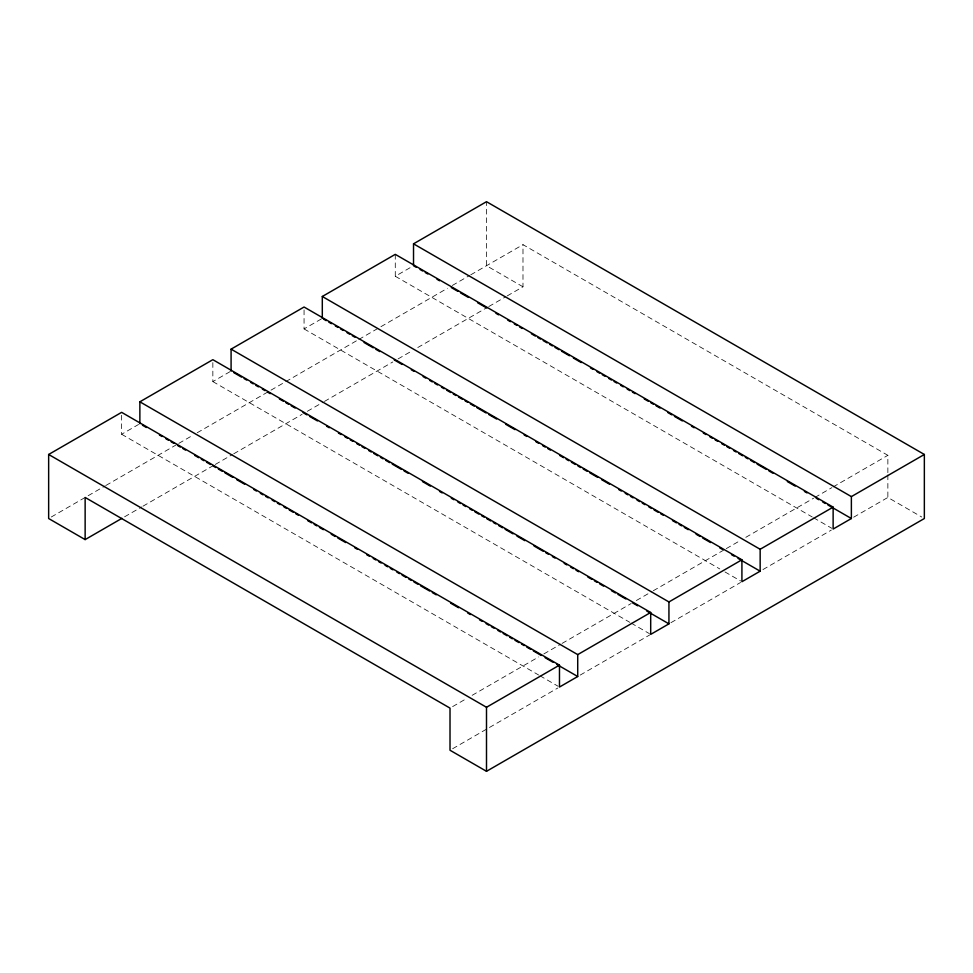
<?xml version="1.0" encoding="UTF-8"?>
<svg xmlns="http://www.w3.org/2000/svg" width="973" height="973" viewBox="0 0 973 973"><rect width="100%" height="100%" fill="white"/><g stroke="black" fill="none" stroke-linecap="round" stroke-linejoin="round"><path stroke-width="0.73" stroke-dasharray="4.87 3.65" d="M121.625 415.264L121.625 434.262L138.567 424.471M212.844 362.601L212.844 381.586L231.088 371.054M304.062 309.937L304.062 328.923L322.306 318.39M395.281 254.354L395.281 276.259L412.224 266.48M51.277 517.004L105.193 485.88M105.984 485.418L177.512 444.126M178.825 443.372L191.997 435.758M197.203 432.754L357.492 340.209M358.794 339.455L447.41 288.3M452.311 285.466L469.558 275.505M470.725 274.836L522.988 244.661L887.863 455.328L887.863 473.377M124.58 516.809L141.681 506.945M142.995 506.179L213.999 465.191M215.313 464.437L232.401 454.561M233.715 453.807L302.092 414.328M307.346 411.299L323.133 402.19M324.447 401.423L392.812 361.956M398.079 358.915L412.54 350.56M417.794 347.531L487.485 307.298M488.799 306.531L505.899 296.668M507.213 295.901L522.988 286.792L522.988 244.661M452.615 706.605L466.955 698.334M472.16 695.318L538.628 656.957M543.834 653.941L560.776 644.162M562.078 643.408L631.149 603.54M636.354 600.523L651.995 591.499M653.297 590.745L723.669 550.122M726.272 548.614L740.611 540.343M745.817 537.327L813.586 498.212M814.888 497.458L831.83 487.668M833.131 486.926L887.863 455.328M452.64 748.724L488.142 728.23M489.455 727.476L557.833 687.996M580.188 675.092L649.867 634.858M670.908 622.708L740.599 582.474M762.954 569.57L831.319 530.103M853.674 517.198L887.863 497.458L921.747 517.016M522.988 286.792L486.5 265.726L486.5 201.691M395.281 276.259L812.285 517.016M813.586 517.77L831.83 528.303M304.062 328.923L719.765 568.925M724.97 571.942L740.611 580.966M212.844 381.586L629.847 622.343M631.149 623.097L649.392 633.63M121.625 434.262L538.628 675.007M539.93 675.761L558.174 686.293M887.863 474.885L887.863 497.458"/><path stroke-width="1.46" d="M121.953 518.329L85.138 539.589L48.65 518.524L48.65 454.476L121.625 412.345L559.475 665.143L559.475 687.047L577.719 676.515L577.719 654.61L139.869 401.813L139.869 423.729M139.869 401.813L212.844 359.682L650.694 612.479L650.694 634.384L668.938 623.851L668.938 601.946L231.088 349.149L231.088 371.054M231.088 349.149L304.062 307.018L741.913 559.803L741.913 581.72L760.156 571.187L760.156 549.271L322.306 296.485L322.306 318.39M322.306 296.485L395.281 254.354L833.131 507.14L833.131 529.057L851.375 518.524L851.375 496.607L413.525 243.822L413.525 265.726L416.128 267.234M413.525 243.822L486.5 201.691L924.35 454.476L924.35 518.524L486.5 771.309L450.013 750.244L450.013 708.113L85.138 497.458L85.138 539.589M48.65 454.476L486.5 707.274L559.475 665.143M577.719 654.61L650.694 612.479M668.938 601.946L741.913 559.803M760.156 549.271L833.131 507.14M851.375 496.607L924.35 454.476M420.044 269.497L422.647 270.993M425.25 272.501L427.865 274.009M436.986 279.275L439.589 280.771M451.326 287.558L457.882 291.341M460.509 292.861L468.39 297.41M477.573 302.712L486.768 308.015M495.95 313.318L498.577 314.838M507.76 320.141L510.387 321.649M514.328 323.924L516.955 325.444M519.57 326.952L522.197 328.473M531.392 333.775L535.32 336.05M537.947 337.57L540.574 339.078M543.202 340.599L547.142 342.873M549.757 344.381L552.384 345.901M555.011 347.422L558.952 349.684M561.579 351.204L569.448 355.753M573.389 358.028L581.258 362.576M590.453 367.879L593.08 369.387M597.008 371.662L599.636 373.182M602.263 374.69L604.89 376.21M608.83 378.485L611.445 380.005M614.072 381.513L616.7 383.034M620.64 385.308L623.267 386.816M627.196 389.091L629.823 390.611M632.45 392.119L635.077 393.639M644.26 398.942L648.2 401.217M650.828 402.737L653.455 404.245M656.07 405.765L660.01 408.04M667.892 412.588L671.82 414.863M674.447 416.371L682.328 420.92M691.511 426.223L694.138 427.743M703.321 433.046L705.948 434.554M709.889 436.828L712.516 438.349M715.143 439.869L717.758 441.377M721.698 443.652L724.326 445.172M726.953 446.68L729.58 448.2M733.508 450.475L736.135 451.983M738.762 453.503L742.703 455.778M745.33 457.298L747.945 458.806M750.572 460.326L754.513 462.601M757.14 464.109L766.323 469.412M768.95 470.932L772.89 473.206M787.327 481.538L795.196 486.086M804.391 491.389L807.018 492.91M816.189 498.212L818.792 499.708M822.708 501.971L825.311 503.479M827.914 504.975L851.375 518.524M323.608 319.144L326.21 320.652M328.825 322.16L331.428 323.656M335.332 325.919L337.947 327.427M340.55 328.923L343.153 330.431M347.069 332.693L349.672 334.189M352.275 335.697L354.89 337.205M364.048 342.496L373.231 347.799M375.858 349.307L379.798 351.581M394.235 359.925L402.104 364.461M411.299 369.776L413.914 371.285M423.109 376.587L425.736 378.108M429.665 380.382L432.292 381.89M434.919 383.411L437.546 384.931M441.487 387.205L444.102 388.714M446.729 390.234L450.669 392.508M453.296 394.016L455.923 395.537M458.538 397.045L462.479 399.319M465.106 400.84L467.733 402.36M470.36 403.868L474.289 406.142M476.916 407.663L486.111 412.966M488.726 414.474L496.607 419.022M505.79 424.325L514.985 429.628M524.167 434.943L526.794 436.451M535.977 441.754L538.604 443.274M542.545 445.549L545.172 447.057M547.799 448.577L550.414 450.098M559.609 455.4L563.549 457.675M566.164 459.183L568.791 460.703M571.419 462.224L575.359 464.486M577.986 466.006L580.601 467.526M583.228 469.035L587.169 471.309M589.796 472.829L597.665 477.378M601.606 479.653L609.487 484.189M618.67 489.492L621.297 491.012M625.225 493.287L627.853 494.807M630.48 496.315L633.107 497.835M637.047 500.11L639.675 501.618M642.289 503.138L644.917 504.659M648.857 506.921L651.484 508.441M654.111 509.961L658.04 512.236M660.667 513.744L663.294 515.264M672.477 520.567L676.417 522.842M679.045 524.35L681.672 525.87M684.299 527.39L688.227 529.665M696.109 534.201L700.049 536.476M702.664 537.996L710.545 542.545M719.728 547.848L722.355 549.356M731.489 554.634L734.092 556.142M738.008 558.393L760.156 571.187M233.69 372.562L241.511 377.074M244.114 378.582L246.728 380.09M250.633 382.34L253.235 383.849M255.85 385.357L258.453 386.853M262.357 389.115L264.972 390.623M267.575 392.119L270.202 393.639M279.385 398.942L283.325 401.217M285.953 402.737L288.58 404.245M291.195 405.765L295.135 408.04M303.017 412.588L306.945 414.863M309.572 416.371L317.453 420.92M326.636 426.223L329.263 427.743M338.446 433.046L341.073 434.554M345.014 436.828L347.641 438.349M350.268 439.869L352.883 441.377M356.823 443.652L359.451 445.172M362.078 446.68L364.705 448.2M368.633 450.475L371.26 451.983M373.887 453.503L377.828 455.778M380.455 457.298L383.07 458.806M385.697 460.326L389.638 462.601M392.265 464.109L401.448 469.412M404.075 470.932L408.015 473.206M422.452 481.538L430.321 486.086M439.516 491.389L442.143 492.91M451.326 498.212L453.953 499.733M457.882 501.995L460.509 503.515M463.136 505.036L465.763 506.544M469.704 508.818L472.331 510.339M474.946 511.847L478.886 514.121M481.513 515.641L484.14 517.162M486.768 518.67L490.696 520.944M493.323 522.465L495.95 523.973M498.577 525.493L502.518 527.767M505.133 529.276L513.014 533.824M516.955 536.099L524.824 540.647M534.007 545.95L543.202 551.253M545.829 552.773L548.456 554.282M552.384 556.556L555.011 558.076M564.194 563.379L566.821 564.899M570.762 567.174L573.389 568.682M576.016 570.202L578.643 571.71M587.826 577.025L591.766 579.288M594.394 580.808L597.008 582.328M599.636 583.836L603.576 586.111M611.445 590.66L615.386 592.934M618.013 594.442L625.882 598.991M632.45 602.786L637.668 605.79M646.79 611.056L668.938 623.851M142.472 425.225L146.388 427.488M159.414 435.004L162.017 436.512M165.933 438.774L168.536 440.27M171.139 441.778L173.753 443.287M177.67 445.549L180.297 447.057M182.924 448.577L185.539 450.098M194.734 455.4L198.674 457.675M201.289 459.183L203.916 460.703M206.544 462.224L210.484 464.486M213.111 466.006L215.726 467.526M218.353 469.035L222.294 471.309M224.921 472.829L232.79 477.378M236.731 479.653L244.612 484.189M253.795 489.492L256.422 491.012M260.35 493.287L262.978 494.807M265.605 496.315L268.232 497.835M272.172 500.11L274.8 501.618M277.414 503.138L280.042 504.659M283.982 506.921L286.609 508.441M289.236 509.961L293.165 512.236M295.792 513.744L298.419 515.264M307.602 520.567L311.542 522.842M314.17 524.35L316.797 525.87M319.424 527.39L323.352 529.665M331.234 534.201L335.174 536.476M337.789 537.996L345.67 542.545M354.853 547.848L357.48 549.356M366.663 554.671L369.29 556.179M373.231 558.453L375.858 559.974M378.485 561.482L381.112 563.002M385.04 565.277L387.668 566.785M390.295 568.305L392.922 569.825M396.85 572.1L399.477 573.608M402.104 575.128L406.045 577.403M408.672 578.911L411.299 580.431M413.914 581.939L417.855 584.214M420.482 585.734L429.665 591.037M432.292 592.557L436.232 594.831M450.669 603.163L458.538 607.711M467.733 613.014L470.36 614.535M479.543 619.837L482.17 621.346M486.111 623.62L488.726 625.14M491.353 626.648L493.98 628.169M497.921 630.443L500.548 631.951M503.175 633.472L507.103 635.746M509.73 637.266L512.357 638.775M514.985 640.295L518.913 642.569M521.54 644.077L524.167 645.598M526.794 647.118L530.735 649.38M533.362 650.901L541.231 655.449M545.135 657.699L552.956 662.224M556.872 664.474L577.719 676.515M486.5 707.274L486.5 771.309"/></g></svg>
